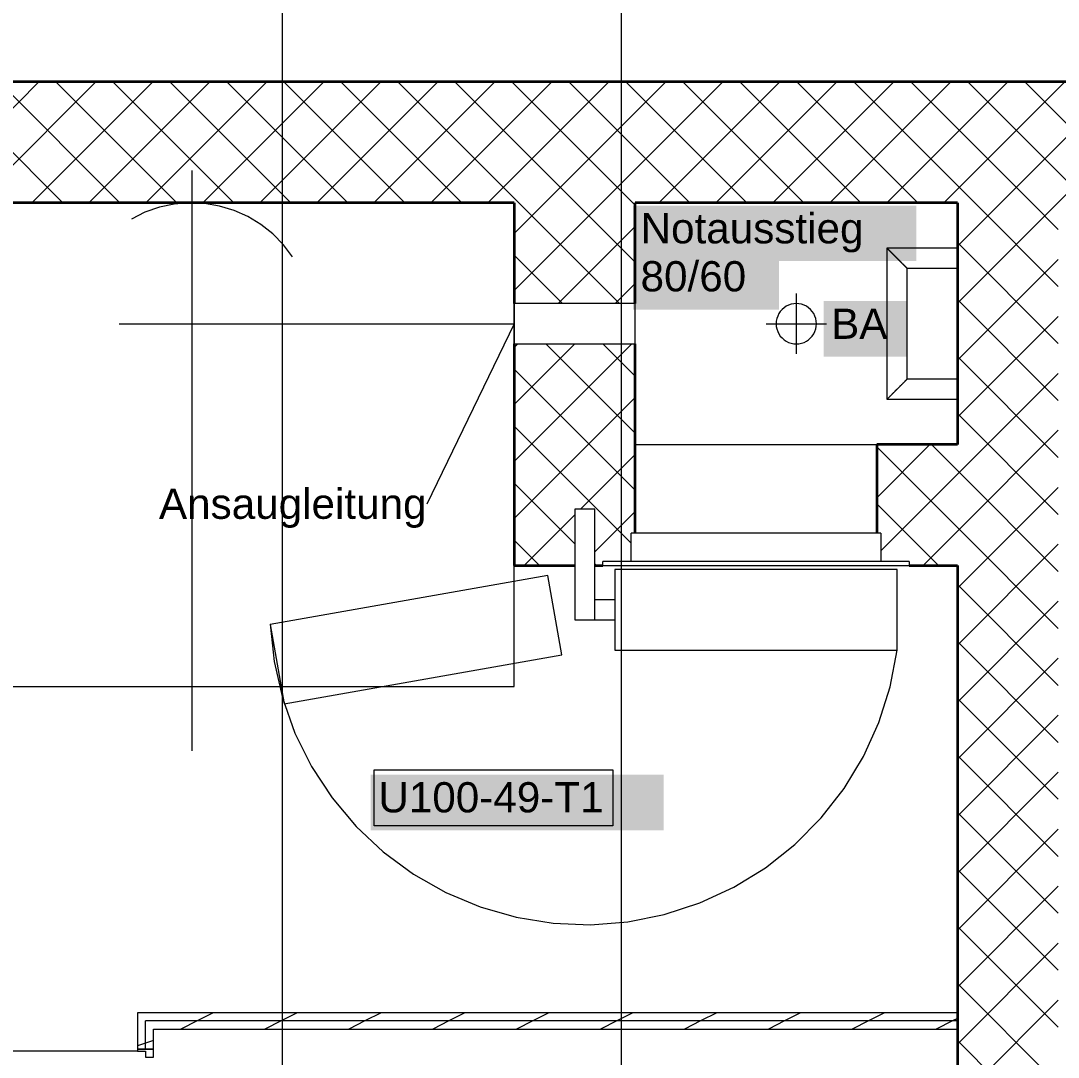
# Model space of a CAD drawing. Extents: x -882 to 613, y -179 to 707.
# Drawn here: x 198.3 to 249.8, y 515.9 to 567.3 of the extents above; entities that cross this region are included whole.
import ezdxf
from ezdxf.lldxf.tags import DXFTag

# ---------------------------------------------------------------- set-up
doc = ezdxf.new("R2010")
doc.units = 0
doc.layers.get('0').update_dxf_attribs({"lineweight": 13})
for name, color, linetype, lineweight in [('A-____-NOTE-TEXT', 7, 'Continuous', 9), ('A-DETL-____-THIN', 7, 'Continuous', 9), ('A-DETL-GENF-HDLN', 7, '_Verdeckte Linien_', 9), ('A-DOOR-____-HDLN', 7, '_Verdeckte Linien_', 9), ('A-DOOR-____-IDEN', 7, 'Continuous', 5), ('A-DOOR-____-OTLN', 7, 'Continuous', 9), ('A-DOOR-FRAM-MCUT', 7, 'Continuous', 9), ('A-DOOR-FRAM-OTLN', 7, 'Continuous', 9), ('A-DOOR-OPNG-OTLN', 7, 'Continuous', 9), ('A-WALL-____-MCUT', 7, 'Continuous', 35), ('A-WALL-____-PATT', 7, 'Continuous', 35), ('A-WALL-FNSH-MCUT', 7, 'Continuous', 35), ('I-WALL-____-OTLN', 7, 'Continuous', 9), ('M-HVAC-DUCT-IDEN', 7, 'Continuous', 5), ('M-HVAC-DUCT-OTLN', 7, 'Continuous', 9), ('Q-SPCQ-____-HDLN', 7, '_Verdeckte Linien_', 9), ('S-GRID-____-OTLN', 7, 'Continuous', 5), ('Vertikale Erschließung', 7, 'Continuous', 9)]:
    doc.layers.add(name, color=color, linetype=linetype, lineweight=lineweight)
doc.styles.get("Standard").update_dxf_attribs({"font": 'arial.ttf'})
tags = doc.linetypes.add('_Rasterlinie_', pattern=[0.375, 0.2, -0.05, 0.075, -0.05]).pattern_tags.tags
tags[10:11] = [DXFTag(74, 4), DXFTag(75, 0), DXFTag(340, '0'), DXFTag(46, 1.0), DXFTag(50, 0.0), DXFTag(44, 0.0), DXFTag(45, 0.0)]
tags[8:9] = [DXFTag(74, 4), DXFTag(75, 0), DXFTag(340, '0'), DXFTag(46, 1.0), DXFTag(50, 0.0), DXFTag(44, 0.0), DXFTag(45, 0.0)]
tags[6:7] = [DXFTag(74, 4), DXFTag(75, 0), DXFTag(340, '0'), DXFTag(46, 1.0), DXFTag(50, 0.0), DXFTag(44, 0.0), DXFTag(45, 0.0)]
tags[4:5] = [DXFTag(74, 4), DXFTag(75, 0), DXFTag(340, '0'), DXFTag(46, 1.0), DXFTag(50, 0.0), DXFTag(44, 0.0), DXFTag(45, 0.0)]
tags = doc.linetypes.add('_Strichpunkt - Fein_', pattern=[0.2, 0.1, -0.05, 0, -0.05]).pattern_tags.tags
tags[10:11] = [DXFTag(74, 4), DXFTag(75, 0), DXFTag(340, '0'), DXFTag(46, 1.0), DXFTag(50, 0.0), DXFTag(44, 0.0), DXFTag(45, 0.0)]
tags[8:9] = [DXFTag(74, 4), DXFTag(75, 0), DXFTag(340, '0'), DXFTag(46, 1.0), DXFTag(50, 0.0), DXFTag(44, 0.0), DXFTag(45, 0.0)]
tags[6:7] = [DXFTag(74, 4), DXFTag(75, 0), DXFTag(340, '0'), DXFTag(46, 1.0), DXFTag(50, 0.0), DXFTag(44, 0.0), DXFTag(45, 0.0)]
tags[4:5] = [DXFTag(74, 4), DXFTag(75, 0), DXFTag(340, '0'), DXFTag(46, 1.0), DXFTag(50, 0.0), DXFTag(44, 0.0), DXFTag(45, 0.0)]
tags = doc.linetypes.add('_Verdeckte Linien_', pattern=[0.15, 0.1, -0.05]).pattern_tags.tags
tags[6:7] = [DXFTag(74, 4), DXFTag(75, 0), DXFTag(340, '0'), DXFTag(46, 1.0), DXFTag(50, 0.0), DXFTag(44, 0.0), DXFTag(45, 0.0)]
tags[4:5] = [DXFTag(74, 4), DXFTag(75, 0), DXFTag(340, '0'), DXFTag(46, 1.0), DXFTag(50, 0.0), DXFTag(44, 0.0), DXFTag(45, 0.0)]

# ---------------------------------------------------------------- blocks, each defined once
blk = doc.blocks.new('Referenz-A0UJ2IESXE', base_point=(-902.382, -164.149))
at = {"layer": 'A-____-NOTE-TEXT', "color": 0, "linetype": 'Continuous', "lineweight": 5, "ltscale": 0.13}
for p, q in [((236.788, 553.792), (236.788, 550.792)), ((236.179, 553.085), (236.081, 552.999)), ((236.288, 553.158), (236.179, 553.085)), ((236.405, 553.216), (236.288, 553.158)), ((236.529, 553.258), (236.405, 553.216)), ((236.657, 553.283), (236.529, 553.258)), ((236.788, 553.292), (236.657, 553.283)), ((236.918, 553.283), (236.788, 553.292)), ((237.047, 553.258), (236.918, 553.283)), ((237.17, 553.216), (237.047, 553.258)), ((237.288, 553.158), (237.17, 553.216)), ((237.396, 553.085), (237.288, 553.158)), ((237.495, 552.999), (237.396, 553.085)), ((235.822, 552.551), (235.796, 552.423)), ((235.864, 552.675), (235.822, 552.551)), ((235.922, 552.792), (235.864, 552.675)), ((235.994, 552.901), (235.922, 552.792)), ((236.081, 552.999), (235.994, 552.901)), ((237.581, 552.901), (237.495, 552.999)), ((237.654, 552.792), (237.581, 552.901)), ((237.712, 552.675), (237.654, 552.792)), ((237.754, 552.551), (237.712, 552.675)), ((237.779, 552.423), (237.754, 552.551)), ((235.288, 552.292), (238.288, 552.292)), ((235.796, 552.423), (235.788, 552.292)), ((235.788, 552.292), (235.796, 552.161)), ((235.796, 552.161), (235.822, 552.033)), ((235.822, 552.033), (235.864, 551.909)), ((237.712, 551.909), (237.754, 552.033)), ((237.754, 552.033), (237.779, 552.161)), ((237.788, 552.292), (237.779, 552.423)), ((237.779, 552.161), (237.788, 552.292)), ((235.864, 551.909), (235.922, 551.792)), ((235.922, 551.792), (235.994, 551.683)), ((235.994, 551.683), (236.081, 551.585)), ((236.081, 551.585), (236.179, 551.499)), ((236.179, 551.499), (236.288, 551.426)), ((237.288, 551.426), (237.396, 551.499)), ((237.396, 551.499), (237.495, 551.585)), ((237.495, 551.585), (237.581, 551.683)), ((237.581, 551.683), (237.654, 551.792)), ((237.654, 551.792), (237.712, 551.909)), ((236.288, 551.426), (236.405, 551.368)), ((236.405, 551.368), (236.529, 551.326)), ((236.529, 551.326), (236.657, 551.301)), ((236.657, 551.301), (236.788, 551.292)), ((236.788, 551.292), (236.918, 551.301)), ((236.918, 551.301), (237.047, 551.326)), ((237.047, 551.326), (237.17, 551.368)), ((237.17, 551.368), (237.288, 551.426))]:
    blk.add_line(p, q, dxfattribs=at)
at = {"layer": 'A-____-NOTE-TEXT', "color": 7, "linetype": 'Continuous', "lineweight": 5, "ltscale": 0.13, "true_color": 0xffffff}
for points in [[(228.683, 555.402), (242.741, 555.402), (228.683, 558.155)], [(242.741, 555.402), (228.683, 558.155), (242.741, 558.155)], [(228.683, 552.997), (235.927, 552.997), (228.683, 555.774)], [(235.927, 552.997), (228.683, 555.774), (235.927, 555.774)], [(238.141, 550.664), (242.258, 550.664), (238.141, 553.417)], [(242.258, 550.664), (238.141, 553.417), (242.258, 553.417)]]:
    blk.add_solid(points, dxfattribs=at)
at = {"layer": 'A-DETL-____-THIN', "color": 0, "linetype": 'Continuous', "ltscale": 0.13}
for p, q in [((241.788, 540.092), (227.788, 540.092)), ((227.788, 540.092), (227.788, 536.092)), ((241.788, 536.092), (241.788, 540.092)), ((227.788, 536.092), (241.788, 536.092))]:
    blk.add_line(p, q, dxfattribs=at)
at = {"layer": 'A-DETL-GENF-HDLN', "color": 0, "linetype": '_Verdeckte Linien_', "ltscale": 0.13}
for p, q in [((206.788, 559.892), (206.788, 531.092)), ((203.788, 558.292), (190.788, 558.292)), ((205.912, 558.228), (205.175, 558.071)), ((206.664, 558.291), (205.912, 558.228)), ((207.417, 558.259), (206.664, 558.291)), ((208.16, 558.133), (207.417, 558.259)), ((222.788, 558.292), (211.788, 558.292)), ((222.788, 534.292), (222.788, 558.292)), ((204.463, 557.823), (203.788, 557.488)), ((205.175, 558.071), (204.463, 557.823)), ((208.882, 557.915), (208.16, 558.133)), ((209.57, 557.608), (208.882, 557.915)), ((210.215, 557.217), (209.57, 557.608)), ((210.805, 556.748), (210.215, 557.217)), ((211.332, 556.209), (210.805, 556.748)), ((211.788, 555.609), (211.332, 556.209)), ((203.188, 552.292), (222.788, 552.292)), ((224.463, 539.801), (210.676, 537.37)), ((225.158, 535.862), (224.463, 539.801)), ((210.676, 537.37), (211.37, 533.431)), ((211.37, 533.431), (225.158, 535.862)), ((190.788, 534.292), (222.788, 534.292))]:
    blk.add_line(p, q, dxfattribs=at)
at = {"layer": 'A-DOOR-____-HDLN', "color": 0, "linetype": '_Verdeckte Linien_', "ltscale": 0.13}
for p, q in [((210.674, 537.377), (210.869, 535.534)), ((241.441, 534.271), (241.788, 536.092)), ((210.869, 535.534), (211.281, 533.726)), ((240.882, 532.503), (241.441, 534.271)), ((211.281, 533.726), (211.904, 531.98)), ((240.117, 530.815), (240.882, 532.503)), ((211.904, 531.98), (212.729, 530.32)), ((239.158, 529.228), (240.117, 530.815)), ((212.729, 530.32), (213.745, 528.77)), ((238.017, 527.767), (239.158, 529.228)), ((213.745, 528.77), (214.938, 527.35)), ((214.938, 527.35), (216.29, 526.082)), ((236.712, 526.451), (238.017, 527.767)), ((235.26, 525.298), (236.712, 526.451)), ((216.29, 526.082), (217.783, 524.983)), ((233.681, 524.326), (235.26, 525.298)), ((217.783, 524.983), (219.395, 524.068)), ((231.999, 523.547), (233.681, 524.326)), ((219.395, 524.068), (221.105, 523.351)), ((221.105, 523.351), (222.887, 522.841)), ((230.236, 522.973), (231.999, 523.547)), ((222.887, 522.841), (224.717, 522.545)), ((228.418, 522.612), (230.236, 522.973)), ((224.717, 522.545), (226.569, 522.469)), ((226.569, 522.469), (228.418, 522.612))]:
    blk.add_line(p, q, dxfattribs=at)
at = {"layer": 'A-DOOR-____-IDEN', "color": 0, "linetype": 'Continuous', "ltscale": 0.13}
for p, q in [((215.844, 530.16), (227.684, 530.16)), ((215.844, 527.38), (215.844, 530.16)), ((227.684, 530.16), (227.684, 527.38)), ((227.684, 527.38), (215.844, 527.38))]:
    blk.add_line(p, q, dxfattribs=at)
at = {"layer": 'A-DOOR-____-IDEN', "color": 7, "linetype": 'Continuous', "ltscale": 0.13, "true_color": 0xffffff}
for points in [[(215.669, 527.158), (230.208, 527.158), (215.669, 529.917)], [(230.208, 527.158), (215.669, 529.917), (230.208, 529.917)]]:
    blk.add_solid(points, dxfattribs=at)
at = {"layer": 'A-DOOR-____-OTLN', "color": 0, "linetype": 'Continuous', "ltscale": 0.13}
for p, q in [((225.791, 543.092), (225.791, 537.592)), ((226.791, 543.092), (225.791, 543.092)), ((226.791, 537.592), (226.791, 543.092)), ((227.788, 538.592), (226.791, 538.592)), ((225.791, 537.592), (226.791, 537.592)), ((226.791, 537.592), (227.788, 537.592))]:
    blk.add_line(p, q, dxfattribs=at)
at = {"layer": 'A-DOOR-FRAM-MCUT', "color": 0, "linetype": 'Continuous', "ltscale": 0.13}
for p, q in [((204.088, 516.292), (204.088, 516.192)), ((204.888, 516.292), (204.088, 516.292)), ((204.088, 516.192), (204.488, 516.192)), ((204.488, 516.192), (204.488, 515.892)), ((204.888, 515.892), (204.888, 516.292)), ((204.488, 515.892), (204.888, 515.892))]:
    blk.add_line(p, q, dxfattribs=at)
at = {"layer": 'A-DOOR-FRAM-OTLN', "color": 0, "linetype": 'Continuous', "ltscale": 0.13}
for p, q in [((240.988, 541.892), (228.588, 541.892)), ((228.588, 540.492), (228.588, 541.892)), ((240.988, 541.892), (240.988, 540.492)), ((242.388, 540.492), (227.188, 540.492)), ((227.188, 540.292), (227.188, 540.492)), ((227.188, 540.292), (242.388, 540.292)), ((242.388, 540.492), (242.388, 540.292))]:
    blk.add_line(p, q, dxfattribs=at)
at = {"layer": 'A-DOOR-OPNG-OTLN', "color": 0, "linetype": 'Continuous', "ltscale": 0.13}
blk.add_line((204.088, 516.192), (187.488, 516.192), dxfattribs=at)
at = {"layer": 'A-WALL-____-MCUT', "color": 0, "linetype": 'Continuous', "ltscale": 0.35}
for p, q in [((368.888, 564.292), (-640.67, 564.292)), ((222.788, 558.292), (111.488, 558.292)), ((222.788, 558.292), (222.788, 553.292)), ((228.788, 553.292), (228.788, 558.292)), ((244.788, 558.292), (228.788, 558.292)), ((244.788, 558.292), (244.788, 546.292)), ((222.788, 551.292), (222.788, 540.292)), ((228.788, 541.892), (228.788, 551.292)), ((244.788, 546.292), (240.788, 546.292)), ((240.788, 546.292), (240.788, 541.892)), ((222.788, 540.292), (225.791, 540.292)), ((226.791, 540.292), (227.188, 540.292)), ((242.388, 540.292), (244.788, 540.292)), ((244.788, 540.292), (244.788, 464.892))]:
    blk.add_line(p, q, dxfattribs=at)
at = {"layer": 'A-WALL-____-MCUT', "color": 0, "linetype": 'Continuous', "lineweight": 9, "ltscale": 0.13}
for p in [(204.488, 516.292), (244.788, 517.692)]:
    blk.add_line(p, (204.488, 517.692), dxfattribs=at)
at = {"layer": 'A-WALL-____-PATT', "color": 0, "linetype": 'Continuous', "lineweight": 9, "ltscale": 0.13}
for p, q in [((193.196, 558.292), (199.196, 564.292)), ((200.386, 558.292), (194.386, 564.292)), ((196.024, 558.292), (202.024, 564.292)), ((203.215, 558.292), (197.215, 564.292)), ((198.852, 558.292), (204.852, 564.292)), ((206.043, 558.292), (200.043, 564.292)), ((201.681, 558.292), (207.681, 564.292)), ((208.872, 558.292), (202.872, 564.292)), ((204.509, 558.292), (210.509, 564.292)), ((211.7, 558.292), (205.7, 564.292)), ((207.338, 558.292), (213.338, 564.292)), ((214.529, 558.292), (208.529, 564.292)), ((210.166, 558.292), (216.166, 564.292)), ((217.357, 558.292), (211.357, 564.292)), ((212.995, 558.292), (218.995, 564.292)), ((220.185, 558.292), (214.185, 564.292)), ((215.823, 558.292), (221.823, 564.292)), ((223.014, 558.292), (217.014, 564.292)), ((218.651, 558.292), (224.651, 564.292)), ((225.842, 558.292), (219.842, 564.292)), ((221.48, 558.292), (227.48, 564.292)), ((228.671, 558.292), (222.671, 564.292)), ((224.308, 558.292), (230.308, 564.292)), ((231.499, 558.292), (225.499, 564.292)), ((227.137, 558.292), (233.137, 564.292)), ((234.327, 558.292), (228.327, 564.292)), ((229.965, 558.292), (235.965, 564.292)), ((237.156, 558.292), (231.156, 564.292)), ((232.794, 558.292), (238.794, 564.292)), ((239.984, 558.292), (233.984, 564.292)), ((235.622, 558.292), (241.622, 564.292)), ((242.813, 558.292), (236.813, 564.292)), ((238.45, 558.292), (244.45, 564.292)), ((245.641, 558.292), (239.641, 564.292)), ((241.279, 558.292), (247.279, 564.292)), ((248.47, 558.292), (242.47, 564.292)), ((244.107, 558.292), (250.107, 564.292)), ((251.298, 558.292), (245.298, 564.292)), ((246.936, 558.292), (252.936, 564.292)), ((254.126, 558.292), (248.126, 564.292)), ((249.764, 558.292), (255.764, 564.292)), ((222.788, 556.771), (224.308, 558.292)), ((222.788, 553.943), (227.137, 558.292)), ((228.014, 553.292), (223.014, 558.292)), ((228.788, 555.347), (225.842, 558.292)), ((228.788, 558.175), (228.671, 558.292)), ((244.788, 556.144), (246.936, 558.292)), ((244.788, 553.316), (249.764, 558.292)), ((249.788, 554.146), (245.641, 558.292)), ((249.788, 556.974), (248.47, 558.292)), ((224.965, 553.292), (228.788, 557.115)), ((249.788, 551.317), (244.788, 556.317)), ((225.185, 553.292), (222.788, 555.69)), ((244.788, 550.487), (249.788, 555.487)), ((227.794, 553.292), (228.788, 554.286)), ((249.788, 548.489), (244.788, 553.489)), ((244.788, 547.659), (249.788, 552.659)), ((222.788, 551.115), (222.965, 551.292)), ((222.788, 548.286), (225.794, 551.292)), ((223.622, 546.292), (228.622, 551.292)), ((228.788, 546.861), (224.357, 551.292)), ((228.788, 549.69), (227.185, 551.292)), ((249.788, 545.66), (244.788, 550.66)), ((226.529, 546.292), (222.788, 550.033)), ((244.788, 544.83), (249.788, 549.83)), ((226.45, 546.292), (228.788, 548.629)), ((249.788, 542.832), (244.788, 547.832)), ((223.7, 546.292), (222.788, 547.204)), ((244.788, 542.002), (249.788, 547.002)), ((222.788, 545.458), (223.622, 546.292)), ((222.788, 542.629), (226.45, 546.292)), ((228.588, 541.404), (223.7, 546.292)), ((228.788, 544.033), (226.529, 546.292)), ((240.788, 543.659), (243.421, 546.292)), ((244.788, 542.175), (240.788, 546.175)), ((244.788, 545.003), (243.499, 546.292)), ((226.079, 543.092), (228.788, 545.801)), ((240.988, 541.03), (244.788, 544.83)), ((249.788, 540.003), (244.788, 545.003)), ((225.791, 541.372), (222.788, 544.376)), ((244.788, 539.173), (249.788, 544.173)), ((243.842, 540.292), (240.788, 543.347)), ((223.279, 540.292), (225.791, 542.804)), ((226.791, 540.976), (228.788, 542.972)), ((243.078, 540.292), (244.788, 542.002)), ((249.788, 537.175), (244.788, 542.175)), ((224.043, 540.292), (222.788, 541.548)), ((244.788, 536.345), (249.788, 541.345)), ((226.872, 540.292), (226.791, 540.372)), ((249.788, 534.347), (244.788, 539.347)), ((244.788, 533.517), (249.788, 538.517)), ((249.788, 531.518), (244.788, 536.518)), ((244.788, 530.688), (249.788, 535.688)), ((249.788, 528.69), (244.788, 533.69)), ((244.788, 527.86), (249.788, 532.86)), ((249.788, 525.861), (244.788, 530.861)), ((244.788, 525.031), (249.788, 530.031)), ((249.788, 523.033), (244.788, 528.033)), ((244.788, 522.203), (249.788, 527.203)), ((249.788, 520.204), (244.788, 525.204)), ((244.788, 519.374), (249.788, 524.374)), ((249.788, 517.376), (244.788, 522.376)), ((244.788, 516.546), (249.788, 521.546)), ((249.788, 514.548), (244.788, 519.548)), ((244.788, 513.718), (249.788, 518.718)), ((207.848, 518.092), (207.048, 517.692)), ((212.013, 518.092), (211.213, 517.692)), ((216.178, 518.092), (215.378, 517.692)), ((220.343, 518.092), (219.543, 517.692)), ((224.508, 518.092), (223.708, 517.692)), ((228.673, 518.092), (227.873, 517.692)), ((232.838, 518.092), (232.038, 517.692)), ((237.003, 518.092), (236.203, 517.692)), ((241.168, 518.092), (240.368, 517.692)), ((207.048, 517.692), (206.248, 517.292)), ((211.213, 517.692), (210.413, 517.292)), ((215.378, 517.692), (214.578, 517.292)), ((219.543, 517.692), (218.743, 517.292)), ((223.708, 517.692), (222.908, 517.292)), ((227.873, 517.692), (227.073, 517.292)), ((232.038, 517.692), (231.238, 517.292)), ((236.203, 517.692), (235.403, 517.292)), ((240.368, 517.692), (239.568, 517.292)), ((244.533, 517.692), (243.733, 517.292)), ((244.788, 517.82), (244.533, 517.692)), ((204.488, 516.584), (204.088, 516.45)), ((204.888, 516.717), (204.488, 516.584)), ((249.788, 511.719), (244.788, 516.719))]:
    blk.add_line(p, q, dxfattribs=at)
at = {"layer": 'A-WALL-FNSH-MCUT', "color": 0, "linetype": 'Continuous', "lineweight": 9, "ltscale": 0.13}
for p, q in [((204.088, 518.092), (204.088, 516.292)), ((244.788, 518.092), (204.088, 518.092)), ((204.888, 516.292), (204.888, 517.292)), ((204.888, 517.292), (244.788, 517.292)), ((204.088, 516.292), (204.888, 516.292))]:
    blk.add_line(p, q, dxfattribs=at)
at = {"layer": 'I-WALL-____-OTLN', "color": 0, "linetype": 'Continuous', "ltscale": 0.13}
blk.add_line((228.788, 546.292), (240.788, 546.292), dxfattribs=at)
at = {"layer": 'M-HVAC-DUCT-IDEN', "color": 0, "linetype": 'Continuous', "ltscale": 0.13}
blk.add_line((222.788, 552.292), (218.456, 543.338), dxfattribs=at)
at = {"layer": 'M-HVAC-DUCT-OTLN', "color": 0, "linetype": '_Strichpunkt - Fein_', "ltscale": 0.13}
for p, q in [((228.788, 553.292), (222.788, 553.292)), ((222.788, 553.292), (222.788, 551.292)), ((228.788, 551.292), (228.788, 553.292)), ((222.788, 551.292), (228.788, 551.292))]:
    blk.add_line(p, q, dxfattribs=at)
at = {"layer": 'Q-SPCQ-____-HDLN', "color": 0, "linetype": '_Verdeckte Linien_', "ltscale": 0.13}
blk.add_line((206.788, 558.292), (206.788, 534.292), dxfattribs=at)
at = {"layer": 'S-GRID-____-OTLN', "color": 0, "linetype": '_Rasterlinie_', "ltscale": 0.13}
for p, q in [((228.088, 680.292), (228.088, 273.684)), ((211.288, -116.808), (211.288, 660.292))]:
    blk.add_line(p, q, dxfattribs=at)
at = {"layer": 'Vertikale Erschließung', "color": 0, "linetype": 'Continuous', "ltscale": 0.13}
for p, q in [((241.288, 556.042), (241.288, 548.542)), ((244.788, 556.042), (241.288, 556.042)), ((241.288, 556.041), (241.288, 556.042)), ((241.29, 556.04), (241.288, 556.041)), ((241.292, 556.038), (241.29, 556.04)), ((241.295, 556.034), (241.292, 556.038)), ((241.3, 556.03), (241.295, 556.034)), ((241.305, 556.025), (241.3, 556.03)), ((241.308, 556.022), (241.305, 556.025)), ((241.311, 556.019), (241.308, 556.022)), ((241.314, 556.015), (241.311, 556.019)), ((241.318, 556.012), (241.314, 556.015)), ((241.322, 556.008), (241.318, 556.012)), ((241.326, 556.004), (241.322, 556.008)), ((241.33, 556), (241.326, 556.004)), ((241.335, 555.995), (241.33, 556)), ((241.339, 555.99), (241.335, 555.995)), ((241.344, 555.985), (241.339, 555.99)), ((241.349, 555.98), (241.344, 555.985)), ((241.355, 555.975), (241.349, 555.98)), ((241.36, 555.969), (241.355, 555.975)), ((241.366, 555.964), (241.36, 555.969)), ((241.372, 555.958), (241.366, 555.964)), ((241.378, 555.952), (241.372, 555.958)), ((241.384, 555.945), (241.378, 555.952)), ((241.391, 555.939), (241.384, 555.945)), ((241.394, 555.935), (241.391, 555.939)), ((241.398, 555.932), (241.394, 555.935)), ((241.401, 555.928), (241.398, 555.932)), ((241.405, 555.925), (241.401, 555.928)), ((241.408, 555.921), (241.405, 555.925)), ((241.412, 555.918), (241.408, 555.921)), ((241.415, 555.914), (241.412, 555.918)), ((241.419, 555.911), (241.415, 555.914)), ((241.423, 555.907), (241.419, 555.911)), ((241.427, 555.903), (241.423, 555.907)), ((241.43, 555.899), (241.427, 555.903)), ((241.434, 555.896), (241.43, 555.899)), ((241.442, 555.888), (241.434, 555.896)), ((241.45, 555.88), (241.442, 555.888)), ((241.458, 555.872), (241.45, 555.88)), ((241.466, 555.863), (241.458, 555.872)), ((241.475, 555.855), (241.466, 555.863)), ((241.483, 555.846), (241.475, 555.855)), ((241.488, 555.842), (241.483, 555.846)), ((241.492, 555.838), (241.488, 555.842)), ((241.496, 555.833), (241.492, 555.838)), ((241.501, 555.829), (241.496, 555.833)), ((241.505, 555.824), (241.501, 555.829)), ((241.51, 555.82), (241.505, 555.824)), ((241.514, 555.815), (241.51, 555.82)), ((241.519, 555.811), (241.514, 555.815)), ((241.524, 555.806), (241.519, 555.811)), ((241.528, 555.801), (241.524, 555.806)), ((241.533, 555.797), (241.528, 555.801)), ((241.538, 555.792), (241.533, 555.797)), ((241.542, 555.787), (241.538, 555.792)), ((241.547, 555.783), (241.542, 555.787)), ((241.552, 555.778), (241.547, 555.783)), ((241.557, 555.773), (241.552, 555.778)), ((241.562, 555.768), (241.557, 555.773)), ((241.567, 555.763), (241.562, 555.768)), ((241.571, 555.758), (241.567, 555.763)), ((241.576, 555.753), (241.571, 555.758)), ((241.581, 555.748), (241.576, 555.753)), ((241.586, 555.743), (241.581, 555.748)), ((241.591, 555.738), (241.586, 555.743)), ((241.596, 555.733), (241.591, 555.738)), ((241.601, 555.728), (241.596, 555.733)), ((241.606, 555.723), (241.601, 555.728)), ((241.612, 555.718), (241.606, 555.723)), ((241.617, 555.713), (241.612, 555.718)), ((241.622, 555.708), (241.617, 555.713)), ((241.627, 555.703), (241.622, 555.708)), ((241.632, 555.697), (241.627, 555.703)), ((241.637, 555.692), (241.632, 555.697)), ((241.643, 555.687), (241.637, 555.692)), ((241.648, 555.682), (241.643, 555.687)), ((241.653, 555.677), (241.648, 555.682)), ((241.658, 555.671), (241.653, 555.677)), ((241.664, 555.666), (241.658, 555.671)), ((241.669, 555.661), (241.664, 555.666)), ((241.674, 555.656), (241.669, 555.661)), ((241.679, 555.65), (241.674, 555.656)), ((241.685, 555.645), (241.679, 555.65)), ((241.69, 555.64), (241.685, 555.645)), ((241.695, 555.634), (241.69, 555.64)), ((241.701, 555.629), (241.695, 555.634)), ((241.706, 555.624), (241.701, 555.629)), ((241.712, 555.618), (241.706, 555.624)), ((241.717, 555.613), (241.712, 555.618)), ((241.722, 555.607), (241.717, 555.613)), ((241.728, 555.602), (241.722, 555.607)), ((241.733, 555.596), (241.728, 555.602)), ((241.739, 555.591), (241.733, 555.596)), ((241.744, 555.585), (241.739, 555.591)), ((241.75, 555.58), (241.744, 555.585)), ((241.755, 555.575), (241.75, 555.58)), ((241.76, 555.569), (241.755, 555.575)), ((241.766, 555.564), (241.76, 555.569)), ((241.771, 555.558), (241.766, 555.564)), ((241.777, 555.553), (241.771, 555.558)), ((241.782, 555.547), (241.777, 555.553)), ((241.788, 555.542), (241.782, 555.547)), ((241.793, 555.537), (241.788, 555.542)), ((241.799, 555.531), (241.793, 555.537)), ((241.804, 555.526), (241.799, 555.531)), ((241.809, 555.52), (241.804, 555.526)), ((241.815, 555.515), (241.809, 555.52)), ((241.82, 555.509), (241.815, 555.515)), ((241.826, 555.504), (241.82, 555.509)), ((241.831, 555.499), (241.826, 555.504)), ((241.837, 555.493), (241.831, 555.499)), ((241.842, 555.488), (241.837, 555.493)), ((241.848, 555.482), (241.842, 555.488)), ((241.853, 555.477), (241.848, 555.482)), ((241.858, 555.471), (241.853, 555.477)), ((241.864, 555.466), (241.858, 555.471)), ((241.869, 555.46), (241.864, 555.466)), ((241.875, 555.455), (241.869, 555.46)), ((241.88, 555.45), (241.875, 555.455)), ((241.885, 555.444), (241.88, 555.45)), ((241.891, 555.439), (241.885, 555.444)), ((241.896, 555.434), (241.891, 555.439)), ((241.901, 555.428), (241.896, 555.434)), ((241.907, 555.423), (241.901, 555.428)), ((241.912, 555.418), (241.907, 555.423)), ((241.917, 555.413), (241.912, 555.418)), ((241.922, 555.407), (241.917, 555.413)), ((241.928, 555.402), (241.922, 555.407)), ((241.933, 555.397), (241.928, 555.402)), ((241.938, 555.392), (241.933, 555.397)), ((241.943, 555.387), (241.938, 555.392)), ((241.948, 555.381), (241.943, 555.387)), ((241.954, 555.376), (241.948, 555.381)), ((241.959, 555.371), (241.954, 555.376)), ((241.964, 555.366), (241.959, 555.371)), ((241.969, 555.361), (241.964, 555.366)), ((241.974, 555.356), (241.969, 555.361)), ((241.979, 555.351), (241.974, 555.356)), ((241.984, 555.346), (241.979, 555.351)), ((241.989, 555.341), (241.984, 555.346)), ((241.994, 555.336), (241.989, 555.341)), ((241.999, 555.331), (241.994, 555.336)), ((242.004, 555.326), (241.999, 555.331)), ((242.009, 555.321), (242.004, 555.326)), ((242.014, 555.316), (242.009, 555.321)), ((242.019, 555.311), (242.014, 555.316)), ((242.023, 555.306), (242.019, 555.311)), ((242.028, 555.301), (242.023, 555.306)), ((242.033, 555.297), (242.028, 555.301)), ((242.038, 555.292), (242.033, 555.297)), ((242.047, 555.283), (242.038, 555.292)), ((242.056, 555.273), (242.047, 555.283)), ((242.065, 555.264), (242.056, 555.273)), ((242.074, 555.255), (242.065, 555.264)), ((242.083, 555.246), (242.074, 555.255)), ((242.092, 555.238), (242.083, 555.246)), ((242.101, 555.229), (242.092, 555.238)), ((242.109, 555.221), (242.101, 555.229)), ((242.117, 555.212), (242.109, 555.221)), ((242.125, 555.204), (242.117, 555.212)), ((242.133, 555.196), (242.125, 555.204)), ((242.141, 555.188), (242.133, 555.196)), ((242.145, 555.185), (242.141, 555.188)), ((242.149, 555.181), (242.145, 555.185)), ((242.153, 555.177), (242.149, 555.181)), ((242.156, 555.173), (242.153, 555.177)), ((242.16, 555.17), (242.156, 555.173)), ((242.164, 555.166), (242.16, 555.17)), ((242.167, 555.163), (242.164, 555.166)), ((242.171, 555.159), (242.167, 555.163)), ((242.174, 555.156), (242.171, 555.159)), ((242.178, 555.152), (242.174, 555.156)), ((242.181, 555.149), (242.178, 555.152)), ((242.184, 555.145), (242.181, 555.149)), ((242.191, 555.139), (242.184, 555.145)), ((242.197, 555.132), (242.191, 555.139)), ((242.203, 555.126), (242.197, 555.132)), ((242.209, 555.12), (242.203, 555.126)), ((242.215, 555.115), (242.209, 555.12)), ((242.221, 555.109), (242.215, 555.115)), ((242.226, 555.104), (242.221, 555.109)), ((242.231, 555.099), (242.226, 555.104)), ((242.236, 555.094), (242.231, 555.099)), ((242.241, 555.089), (242.236, 555.094)), ((242.245, 555.084), (242.241, 555.089)), ((242.25, 555.08), (242.245, 555.084)), ((242.254, 555.076), (242.25, 555.08)), ((242.258, 555.072), (242.254, 555.076)), ((242.261, 555.069), (242.258, 555.072)), ((242.265, 555.065), (242.261, 555.069)), ((242.268, 555.062), (242.265, 555.065)), ((242.271, 555.059), (242.268, 555.062)), ((242.276, 555.054), (242.271, 555.059)), ((242.28, 555.05), (242.276, 555.054)), ((242.283, 555.046), (242.28, 555.05)), ((242.286, 555.044), (242.283, 555.046)), ((242.287, 555.043), (242.286, 555.044)), ((242.288, 555.042), (242.287, 555.043)), ((242.288, 549.542), (242.288, 555.042)), ((242.288, 555.042), (244.788, 555.042)), ((242.16, 549.414), (242.156, 549.411)), ((242.163, 549.418), (242.16, 549.414)), ((242.167, 549.422), (242.163, 549.418)), ((242.171, 549.425), (242.167, 549.422)), ((242.174, 549.429), (242.171, 549.425)), ((242.178, 549.432), (242.174, 549.429)), ((242.181, 549.435), (242.178, 549.432)), ((242.184, 549.439), (242.181, 549.435)), ((242.191, 549.445), (242.184, 549.439)), ((242.197, 549.452), (242.191, 549.445)), ((242.203, 549.458), (242.197, 549.452)), ((242.209, 549.464), (242.203, 549.458)), ((242.215, 549.469), (242.209, 549.464)), ((242.221, 549.475), (242.215, 549.469)), ((242.226, 549.48), (242.221, 549.475)), ((242.231, 549.486), (242.226, 549.48)), ((242.236, 549.49), (242.231, 549.486)), ((242.241, 549.495), (242.236, 549.49)), ((242.245, 549.5), (242.241, 549.495)), ((242.25, 549.504), (242.245, 549.5)), ((242.254, 549.508), (242.25, 549.504)), ((242.257, 549.512), (242.254, 549.508)), ((242.261, 549.515), (242.257, 549.512)), ((242.265, 549.519), (242.261, 549.515)), ((242.268, 549.522), (242.265, 549.519)), ((242.271, 549.525), (242.268, 549.522)), ((242.276, 549.53), (242.271, 549.525)), ((242.28, 549.534), (242.276, 549.53)), ((242.283, 549.538), (242.28, 549.534)), ((242.286, 549.54), (242.283, 549.538)), ((242.287, 549.542), (242.286, 549.54)), ((242.288, 549.542), (242.287, 549.542)), ((244.788, 549.542), (242.288, 549.542)), ((241.643, 548.897), (241.637, 548.892)), ((241.648, 548.902), (241.643, 548.897)), ((241.653, 548.907), (241.648, 548.902)), ((241.658, 548.913), (241.653, 548.907)), ((241.664, 548.918), (241.658, 548.913)), ((241.669, 548.923), (241.664, 548.918)), ((241.674, 548.928), (241.669, 548.923)), ((241.679, 548.934), (241.674, 548.928)), ((241.685, 548.939), (241.679, 548.934)), ((241.69, 548.944), (241.685, 548.939)), ((241.695, 548.95), (241.69, 548.944)), ((241.701, 548.955), (241.695, 548.95)), ((241.706, 548.961), (241.701, 548.955)), ((241.712, 548.966), (241.706, 548.961)), ((241.717, 548.971), (241.712, 548.966)), ((241.722, 548.977), (241.717, 548.971)), ((241.728, 548.982), (241.722, 548.977)), ((241.733, 548.988), (241.728, 548.982)), ((241.739, 548.993), (241.733, 548.988)), ((241.744, 548.998), (241.739, 548.993)), ((241.75, 549.004), (241.744, 548.998)), ((241.755, 549.009), (241.75, 549.004)), ((241.761, 549.015), (241.755, 549.009)), ((241.766, 549.02), (241.761, 549.015)), ((241.771, 549.026), (241.766, 549.02)), ((241.777, 549.031), (241.771, 549.026)), ((241.782, 549.037), (241.777, 549.031)), ((241.788, 549.042), (241.782, 549.037)), ((241.793, 549.047), (241.788, 549.042)), ((241.799, 549.053), (241.793, 549.047)), ((241.804, 549.058), (241.799, 549.053)), ((241.809, 549.064), (241.804, 549.058)), ((241.815, 549.069), (241.809, 549.064)), ((241.82, 549.075), (241.815, 549.069)), ((241.826, 549.08), (241.82, 549.075)), ((241.831, 549.086), (241.826, 549.08)), ((241.837, 549.091), (241.831, 549.086)), ((241.842, 549.096), (241.837, 549.091)), ((241.847, 549.102), (241.842, 549.096)), ((241.853, 549.107), (241.847, 549.102)), ((241.858, 549.113), (241.853, 549.107)), ((241.864, 549.118), (241.858, 549.113)), ((241.869, 549.123), (241.864, 549.118)), ((241.875, 549.129), (241.869, 549.123)), ((241.88, 549.134), (241.875, 549.129)), ((241.885, 549.14), (241.88, 549.134)), ((241.891, 549.145), (241.885, 549.14)), ((241.896, 549.15), (241.891, 549.145)), ((241.901, 549.156), (241.896, 549.15)), ((241.907, 549.161), (241.901, 549.156)), ((241.912, 549.166), (241.907, 549.161)), ((241.917, 549.171), (241.912, 549.166)), ((241.922, 549.177), (241.917, 549.171)), ((241.928, 549.182), (241.922, 549.177)), ((241.933, 549.187), (241.928, 549.182)), ((241.938, 549.192), (241.933, 549.187)), ((241.943, 549.198), (241.938, 549.192)), ((241.948, 549.203), (241.943, 549.198)), ((241.953, 549.208), (241.948, 549.203)), ((241.959, 549.213), (241.953, 549.208)), ((241.964, 549.218), (241.959, 549.213)), ((241.969, 549.223), (241.964, 549.218)), ((241.974, 549.228), (241.969, 549.223)), ((241.979, 549.233), (241.974, 549.228)), ((241.984, 549.238), (241.979, 549.233)), ((241.989, 549.243), (241.984, 549.238)), ((241.994, 549.248), (241.989, 549.243)), ((241.999, 549.253), (241.994, 549.248)), ((242.004, 549.258), (241.999, 549.253)), ((242.009, 549.263), (242.004, 549.258)), ((242.014, 549.268), (242.009, 549.263)), ((242.019, 549.273), (242.014, 549.268)), ((242.023, 549.278), (242.019, 549.273)), ((242.028, 549.283), (242.023, 549.278)), ((242.033, 549.287), (242.028, 549.283)), ((242.038, 549.292), (242.033, 549.287)), ((242.047, 549.301), (242.038, 549.292)), ((242.056, 549.311), (242.047, 549.301)), ((242.065, 549.32), (242.056, 549.311)), ((242.074, 549.329), (242.065, 549.32)), ((242.083, 549.338), (242.074, 549.329)), ((242.092, 549.346), (242.083, 549.338)), ((242.101, 549.355), (242.092, 549.346)), ((242.109, 549.363), (242.101, 549.355)), ((242.117, 549.372), (242.109, 549.363)), ((242.126, 549.38), (242.117, 549.372)), ((242.133, 549.388), (242.126, 549.38)), ((242.141, 549.396), (242.133, 549.388)), ((242.145, 549.399), (242.141, 549.396)), ((242.149, 549.403), (242.145, 549.399)), ((242.153, 549.407), (242.149, 549.403)), ((242.156, 549.411), (242.153, 549.407)), ((241.29, 548.544), (241.288, 548.542)), ((241.288, 548.542), (244.788, 548.542)), ((241.288, 548.542), (241.288, 548.542)), ((241.292, 548.546), (241.29, 548.544)), ((241.295, 548.55), (241.292, 548.546)), ((241.3, 548.554), (241.295, 548.55)), ((241.305, 548.559), (241.3, 548.554)), ((241.308, 548.562), (241.305, 548.559)), ((241.311, 548.565), (241.308, 548.562)), ((241.314, 548.569), (241.311, 548.565)), ((241.318, 548.572), (241.314, 548.569)), ((241.322, 548.576), (241.318, 548.572)), ((241.326, 548.58), (241.322, 548.576)), ((241.33, 548.584), (241.326, 548.58)), ((241.335, 548.589), (241.33, 548.584)), ((241.339, 548.594), (241.335, 548.589)), ((241.344, 548.599), (241.339, 548.594)), ((241.349, 548.604), (241.344, 548.599)), ((241.355, 548.609), (241.349, 548.604)), ((241.36, 548.615), (241.355, 548.609)), ((241.366, 548.62), (241.36, 548.615)), ((241.372, 548.626), (241.366, 548.62)), ((241.378, 548.632), (241.372, 548.626)), ((241.384, 548.639), (241.378, 548.632)), ((241.391, 548.645), (241.384, 548.639)), ((241.394, 548.649), (241.391, 548.645)), ((241.398, 548.652), (241.394, 548.649)), ((241.401, 548.656), (241.398, 548.652)), ((241.405, 548.659), (241.401, 548.656)), ((241.408, 548.663), (241.405, 548.659)), ((241.412, 548.666), (241.408, 548.663)), ((241.415, 548.67), (241.412, 548.666)), ((241.419, 548.673), (241.415, 548.67)), ((241.423, 548.677), (241.419, 548.673)), ((241.427, 548.681), (241.423, 548.677)), ((241.43, 548.685), (241.427, 548.681)), ((241.434, 548.688), (241.43, 548.685)), ((241.442, 548.696), (241.434, 548.688)), ((241.45, 548.704), (241.442, 548.696)), ((241.458, 548.712), (241.45, 548.704)), ((241.466, 548.721), (241.458, 548.712)), ((241.475, 548.729), (241.466, 548.721)), ((241.483, 548.738), (241.475, 548.729)), ((241.488, 548.742), (241.483, 548.738)), ((241.492, 548.746), (241.488, 548.742)), ((241.497, 548.751), (241.492, 548.746)), ((241.501, 548.755), (241.497, 548.751)), ((241.506, 548.76), (241.501, 548.755)), ((241.51, 548.764), (241.506, 548.76)), ((241.515, 548.769), (241.51, 548.764)), ((241.519, 548.773), (241.515, 548.769)), ((241.524, 548.778), (241.519, 548.773)), ((241.528, 548.783), (241.524, 548.778)), ((241.533, 548.787), (241.528, 548.783)), ((241.538, 548.792), (241.533, 548.787)), ((241.542, 548.797), (241.538, 548.792)), ((241.547, 548.802), (241.542, 548.797)), ((241.552, 548.806), (241.547, 548.802)), ((241.557, 548.811), (241.552, 548.806)), ((241.562, 548.816), (241.557, 548.811)), ((241.566, 548.821), (241.562, 548.816)), ((241.571, 548.826), (241.566, 548.821)), ((241.576, 548.831), (241.571, 548.826)), ((241.581, 548.836), (241.576, 548.831)), ((241.586, 548.841), (241.581, 548.836)), ((241.591, 548.846), (241.586, 548.841)), ((241.596, 548.851), (241.591, 548.846)), ((241.601, 548.856), (241.596, 548.851)), ((241.607, 548.861), (241.601, 548.856)), ((241.612, 548.866), (241.607, 548.861)), ((241.617, 548.871), (241.612, 548.866)), ((241.622, 548.876), (241.617, 548.871)), ((241.627, 548.881), (241.622, 548.876)), ((241.632, 548.886), (241.627, 548.881)), ((241.637, 548.892), (241.632, 548.886))]:
    blk.add_line(p, q, dxfattribs=at)
at = {"layer": 'A-____-NOTE-TEXT', "color": 0, "linetype": 'Continuous', "lineweight": 5, "ltscale": 0.13, "char_height": 1.5, "attachment_point": 1}
for s, insert in [('{\\fArial;Notausstieg}', (229.058, 557.78)), ('{\\fArial;80/60}', (229.058, 555.399)), ('{\\fArial;BA}', (238.516, 553.042))]:
    blk.add_mtext(s, dxfattribs=dict(at, insert=insert))
at = {"layer": 'A-DOOR-____-IDEN', "color": 0, "linetype": 'Continuous', "ltscale": 0.13, "insert": (216.044, 529.542), "char_height": 1.5, "attachment_point": 1}
blk.add_mtext('{\\fArial;U100-49-T1}', dxfattribs=at)
at = {"layer": 'M-HVAC-DUCT-IDEN', "color": 0, "linetype": 'Continuous', "ltscale": 0.13, "insert": (205.156, 544.11), "char_height": 1.5, "attachment_point": 1}
blk.add_mtext('{\\fArial;Ansaugleitung}', dxfattribs=at)

msp = doc.modelspace()

# ---------------------------------------------------------------- block references
at = {"color": 9, "lineweight": 25, "ltscale": 0.25, "true_color": 0xc0c0c0}
msp.add_blockref('Referenz-A0UJ2IESXE', (-902.382, -164.149), dxfattribs=at)

doc.saveas('drawing.dxf')
